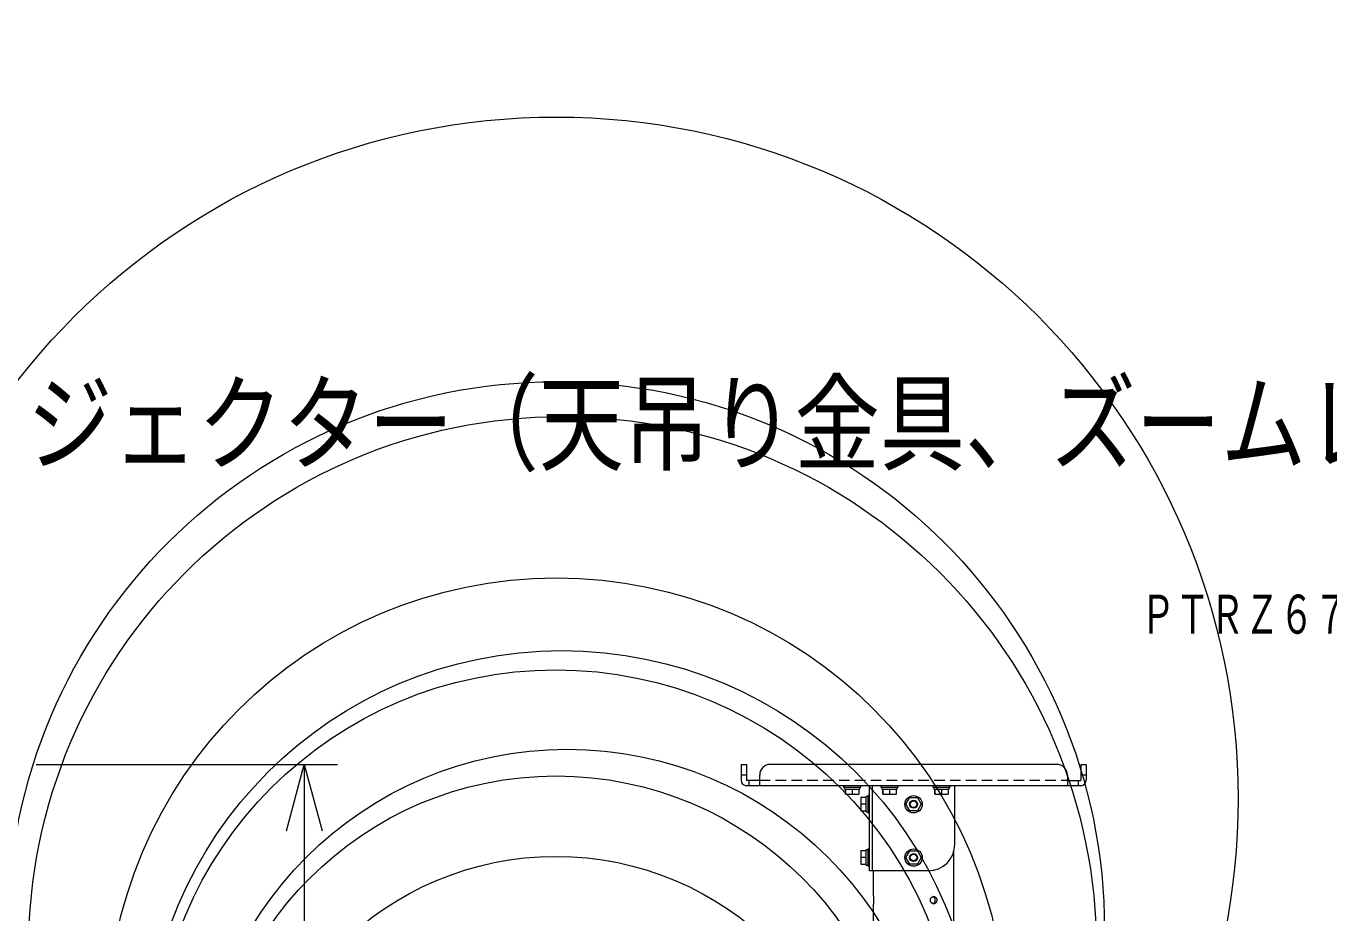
# Model space of a CAD drawing. Units: millimetres, scale not verified. Extents: x -83 to 96, y -148 to 194.
# Drawn here: x -13.43 to 35.47, y 36.46 to 69.77 of the extents above; entities that cross this region are included whole.
import ezdxf
from ezdxf.enums import TextEntityAlignment as Align

# ---------------------------------------------------------------- set-up
doc = ezdxf.new("R2010")
doc.units = ezdxf.units.MM
doc.header["$LTSCALE"] = 0.125
doc.linetypes.add('USER1', pattern=[4.7625, 3.175, -1.5875])
for name, color, linetype, lineweight in [('0-0_0', 7, 'Continuous', 18), ('0-4_SUNPO', 3, 'Continuous', 18), ('0-5_GAIKEI', 1, 'Continuous', 18)]:
    doc.layers.add(name, color=color, linetype=linetype, lineweight=lineweight)
doc.layers.add('0-1_MOJI1', color=7, linetype='Continuous')
doc.layers.add('0-3_TOUROKU', color=7, linetype='Continuous')
doc.styles.add('ＭＳ ゴシック', font='')
doc.styles.get('ＭＳ ゴシック').set_extended_font_data('MS Gothic')

# ---------------------------------------------------------------- blocks, each defined once
blk = doc.blocks.new('_Open30')
at = {"layer": '0-0_0'}
blk.add_line((0, 0), (-1, 0), dxfattribs=at)
blk.add_lwpolyline([(-1, 0.26795), (0, 0), (-1, -0.26795)], dxfattribs=at)
blk = doc.blocks.new('D3')
at = {"layer": '0-4_SUNPO'}
for p, q in [((51.7369, 355.53), (63.0507, 355.53)), ((61.8007, 353.03), (61.8007, 326.6298)), ((53.5824, 324.1298), (63.0507, 324.1298))]:
    blk.add_line(p, q, dxfattribs=at)
at = {"layer": '0-4_SUNPO', "xscale": 2.5, "yscale": 2.5}
for p, rotation in [((61.8007, 355.53), 90), ((61.8007, 324.1298), 270)]:
    blk.add_blockref('_Open30', p, dxfattribs=dict(at, rotation=rotation))
at = {"layer": '0-4_SUNPO', "color": 7, "style": 'ＭＳ ゴシック'}
blk.add_text('548～628', height=1.833, rotation=90, dxfattribs=at).set_placement((61.1757, 334.8299), align=Align.BOTTOM_LEFT)

msp = doc.modelspace()

# ---------------------------------------------------------------- linework, layer by layer
at = {"layer": '0-5_GAIKEI', "color": 7}
for p, q in [((13.403, 42.0382), (13.603, 42.0382)), ((13.403, 42.0382), (13.403, 41.4392)), ((13.603, 42.0382), (13.603, 41.4392)), ((14.103, 41.2382), (14.103, 41.6382)), ((25.253, 42.0382), (14.503, 42.0382)), ((25.653, 41.6382), (25.653, 41.2382)), ((26.153, 42.0382), (26.153, 41.4392)), ((26.153, 42.0382), (26.353, 42.0382)), ((26.353, 42.0382), (26.353, 41.4392)), ((14.103, 41.4382), (13.604, 41.4382)), ((26.152, 41.2382), (13.604, 41.2382)), ((17.253, 41.2382), (17.253, 41.1882)), ((17.253, 41.1882), (17.903, 41.1882)), ((17.2905, 41.1882), (17.2905, 41.1132)), ((17.2905, 41.1132), (17.8655, 41.1132)), ((17.328, 41.1132), (17.328, 40.9132)), ((17.328, 40.9132), (17.328, 41.1132)), ((17.828, 41.1132), (17.828, 40.9132)), ((17.8655, 41.1132), (17.8655, 41.1882)), ((17.903, 41.1882), (17.903, 41.2382)), ((18.228, 38.0382), (18.228, 41.2382)), ((18.329, 41.2382), (18.329, 38.0382)), ((18.653, 41.2382), (18.653, 41.1882)), ((18.653, 41.1882), (19.303, 41.1882)), ((18.6905, 41.1882), (18.6905, 41.1132)), ((18.6905, 41.1132), (19.2655, 41.1132)), ((18.728, 41.1132), (18.728, 40.9132)), ((18.728, 40.9132), (18.728, 41.1132)), ((19.228, 41.1132), (19.228, 40.9132)), ((19.2655, 41.1132), (19.2655, 41.1882)), ((19.303, 41.1882), (19.303, 41.2382)), ((20.603, 41.2382), (20.603, 41.1882)), ((20.603, 41.1882), (21.253, 41.1882)), ((20.6405, 41.1882), (20.6405, 41.1132)), ((20.6405, 41.1132), (21.2155, 41.1132)), ((20.678, 40.9132), (20.678, 41.1132)), ((20.678, 41.1132), (20.678, 40.9132)), ((21.178, 41.1132), (21.178, 40.9132)), ((21.2155, 41.1132), (21.2155, 41.1882)), ((21.253, 41.1882), (21.253, 41.2382)), ((21.428, 39.0382), (21.428, 41.2382)), ((25.653, 41.4382), (26.152, 41.4382)), ((17.328, 40.9132), (17.828, 40.9132)), ((18.103, 40.7882), (17.903, 40.7882)), ((17.903, 40.7882), (17.903, 40.2882)), ((18.103, 40.7882), (17.903, 40.7882)), ((18.178, 40.8257), (18.103, 40.8257)), ((18.103, 40.2507), (18.103, 40.8257)), ((18.228, 40.8632), (18.178, 40.8632)), ((18.178, 40.2132), (18.178, 40.8632)), ((18.728, 40.9132), (19.228, 40.9132)), ((20.678, 40.9132), (21.178, 40.9132)), ((17.903, 40.2882), (18.103, 40.2882)), ((18.103, 40.2507), (18.178, 40.2507)), ((18.178, 40.2132), (18.228, 40.2132)), ((17.903, 38.7882), (17.903, 38.2882)), ((18.103, 38.7882), (17.903, 38.7882)), ((18.103, 38.7882), (17.903, 38.7882)), ((18.178, 38.8257), (18.103, 38.8257)), ((18.103, 38.2507), (18.103, 38.8257)), ((18.228, 38.8632), (18.178, 38.8632)), ((18.178, 38.2132), (18.178, 38.8632)), ((21.3905, 30.4382), (21.3905, 38.7668)), ((17.903, 38.2882), (18.103, 38.2882)), ((18.103, 38.2507), (18.178, 38.2507)), ((18.178, 38.2132), (18.228, 38.2132)), ((20.428, 38.0382), (18.228, 38.0382)), ((18.3655, 38.0382), (18.3655, 37.113)), ((18.3655, 36.7634), (18.3655, 35.113))]:
    msp.add_line(p, q, dxfattribs=at)
at = {"layer": '0-5_GAIKEI'}
for p, q in [((13.603, 41.6382), (13.403, 41.6382)), ((26.353, 41.6382), (26.153, 41.6382)), ((13.703, 41.2382), (13.703, 41.4382)), ((17.578, 41.1132), (17.578, 40.9132)), ((18.978, 41.1132), (18.978, 40.9132)), ((20.928, 41.1132), (20.928, 40.9132)), ((26.053, 41.4382), (26.053, 41.2382)), ((18.103, 40.5382), (17.903, 40.5382)), ((19.7337, 38.7882), (20.0223, 38.7882)), ((20.0223, 38.7882), (20.1667, 38.5382)), ((18.103, 38.5382), (17.903, 38.5382)), ((20.0223, 38.2882), (19.7337, 38.2882)), ((20.1667, 38.5382), (20.0223, 38.2882))]:
    msp.add_line(p, q, dxfattribs=at)
at = {"layer": '0-5_GAIKEI', "color": 8, "linetype": 'USER1'}
msp.add_line((14.103, 41.4392), (25.653, 41.4392), dxfattribs=at)
at = {"layer": '0-5_GAIKEI'}
msp.add_lwpolyline([(19.7337, 40.2882), (19.5893, 40.5382), (19.7337, 40.7882), (20.0223, 40.7882), (20.1667, 40.5382), (20.0223, 40.2882)], close=True, dxfattribs=at)
for points in [[(19.7337, 38.2882), (19.5893, 38.5382), (19.7337, 38.7882)], [(18.3655, 37.1132), (18.3655, 37.1132), (18.3655, 37.113), (18.3656, 37.1126), (18.3656, 37.1121), (18.3657, 37.1114), (18.3658, 37.1106), (18.3659, 37.1096), (18.3661, 37.1085), (18.3662, 37.1072), (18.3664, 37.1058), (18.3665, 37.1042), (18.3667, 37.1025), (18.3669, 37.1007), (18.3671, 37.0987), (18.3673, 37.0966), (18.3676, 37.0943), (18.3678, 37.0919), (18.3681, 37.0894), (18.3683, 37.0867), (18.3686, 37.084), (18.3689, 37.0811), (18.3692, 37.078), (18.3695, 37.0749), (18.3698, 37.0716), (18.3701, 37.0682), (18.3704, 37.0647), (18.3707, 37.0611), (18.3709, 37.0574), (18.3712, 37.0536), (18.3715, 37.0497), (18.3718, 37.0457), (18.3721, 37.0416), (18.3724, 37.0374), (18.3727, 37.0331), (18.3729, 37.0288), (18.3732, 37.0243), (18.3735, 37.0198), (18.3737, 37.0152), (18.3739, 37.0106)], [(18.3712, 36.8229), (18.371, 36.8191), (18.3707, 36.8154), (18.3704, 36.8118), (18.3701, 36.8083), (18.3698, 36.8049), (18.3695, 36.8016), (18.3692, 36.7985), (18.3689, 36.7954), (18.3686, 36.7925), (18.3683, 36.7898), (18.3681, 36.7871), (18.3678, 36.7846), (18.3676, 36.7822), (18.3674, 36.7799), (18.3671, 36.7778), (18.3669, 36.7758), (18.3667, 36.774), (18.3665, 36.7723), (18.3664, 36.7707), (18.3662, 36.7693), (18.3661, 36.768), (18.3659, 36.7669), (18.3658, 36.7659), (18.3657, 36.7651), (18.3656, 36.7644), (18.3656, 36.7639), (18.3655, 36.7635), (18.3655, 36.7633), (18.3655, 36.7632)], [(18.3739, 37.0106), (18.3741, 37.0059), (18.3744, 37.0011), (18.3745, 36.9963), (18.3747, 36.9914), (18.3749, 36.9865), (18.375, 36.9815), (18.3752, 36.9765), (18.3753, 36.9715), (18.3754, 36.9664), (18.3755, 36.9613), (18.3756, 36.9562), (18.3756, 36.9511), (18.3756, 36.946), (18.3757, 36.9408), (18.3757, 36.9357), (18.3756, 36.9305), (18.3756, 36.9254), (18.3756, 36.9203), (18.3755, 36.9152), (18.3754, 36.9101), (18.3753, 36.905), (18.3752, 36.9), (18.375, 36.895), (18.3749, 36.89), (18.3747, 36.8851), (18.3745, 36.8802), (18.3744, 36.8754), (18.3741, 36.8706), (18.3739, 36.8659), (18.3737, 36.8613), (18.3735, 36.8567), (18.3732, 36.8522), (18.3729, 36.8477), (18.3727, 36.8434), (18.3724, 36.8391), (18.3721, 36.8349), (18.3718, 36.8308), (18.3715, 36.8268), (18.3712, 36.8229)], [(20.5121, 36.9382), (20.5121, 36.9426), (20.5123, 36.947), (20.5126, 36.9514), (20.5131, 36.9557), (20.5136, 36.9601), (20.5143, 36.9644), (20.5152, 36.9687), (20.5161, 36.973), (20.5172, 36.9772), (20.5184, 36.9814), (20.5197, 36.9855), (20.5211, 36.9896), (20.5227, 36.9937), (20.5243, 36.9976), (20.5261, 37.0016), (20.528, 37.0054), (20.53, 37.0092), (20.5321, 37.0129), (20.5343, 37.0166), (20.5366, 37.0201), (20.539, 37.0236), (20.5415, 37.027), (20.5441, 37.0303), (20.5468, 37.0335), (20.5495, 37.0366), (20.5524, 37.0396), (20.5553, 37.0425), (20.5584, 37.0453), (20.5614, 37.048), (20.5646, 37.0506), (20.5678, 37.0531), (20.5711, 37.0554), (20.5745, 37.0577), (20.5779, 37.0598), (20.5814, 37.0618), (20.5849, 37.0636), (20.5884, 37.0654), (20.592, 37.067), (20.5957, 37.0685)], [(20.5121, 36.9415), (20.5121, 36.941), (20.5121, 36.9404), (20.5121, 36.9398), (20.5121, 36.9393), (20.5121, 36.9387), (20.5121, 36.9381), (20.5121, 36.9375), (20.5121, 36.937), (20.5121, 36.9364), (20.5121, 36.9358), (20.5121, 36.9353)], [(20.5123, 36.9295), (20.5121, 36.9339), (20.5121, 36.9382)], [(20.6031, 36.8055), (20.5994, 36.8067), (20.5957, 36.808), (20.592, 36.8095), (20.5884, 36.8111), (20.5849, 36.8129), (20.5814, 36.8147), (20.5779, 36.8167), (20.5745, 36.8188), (20.5711, 36.8211), (20.5678, 36.8234), (20.5646, 36.8259), (20.5615, 36.8285), (20.5584, 36.8312), (20.5553, 36.834), (20.5524, 36.8369), (20.5496, 36.8399), (20.5468, 36.843), (20.5441, 36.8462), (20.5415, 36.8495), (20.539, 36.8529), (20.5366, 36.8564), (20.5343, 36.8599), (20.5321, 36.8636), (20.53, 36.8673), (20.528, 36.8711), (20.5261, 36.8749), (20.5243, 36.8789), (20.5227, 36.8828), (20.5211, 36.8869), (20.5197, 36.891), (20.5184, 36.8951), (20.5172, 36.8993), (20.5161, 36.9035), (20.5152, 36.9078), (20.5143, 36.9121), (20.5136, 36.9164), (20.5131, 36.9207), (20.5126, 36.9251), (20.5123, 36.9295)], [(20.5957, 37.0685), (20.5993, 37.0698), (20.6031, 37.071), (20.6068, 37.0721), (20.6105, 37.073), (20.6143, 37.0738), (20.6181, 37.0745), (20.6219, 37.075), (20.6257, 37.0754), (20.6295, 37.0756), (20.6333, 37.0757), (20.6371, 37.0757), (20.6409, 37.0755), (20.6447, 37.0752), (20.6484, 37.0748), (20.6522, 37.0742), (20.6559, 37.0734), (20.6596, 37.0726), (20.6632, 37.0716), (20.6668, 37.0704), (20.6704, 37.0692), (20.6739, 37.0677), (20.6774, 37.0662), (20.6809, 37.0645), (20.6843, 37.0627), (20.6876, 37.0608), (20.6909, 37.0588), (20.6941, 37.0566), (20.6972, 37.0543), (20.7003, 37.0519), (20.7033, 37.0494), (20.7062, 37.0467), (20.7091, 37.044), (20.7119, 37.0411), (20.7146, 37.0382), (20.7172, 37.0351), (20.7197, 37.0319), (20.7222, 37.0287), (20.7245, 37.0253), (20.7268, 37.0219)], [(20.731, 36.8617), (20.729, 36.8581), (20.7268, 36.8546), (20.7245, 36.8512), (20.7222, 36.8478), (20.7198, 36.8446), (20.7172, 36.8414), (20.7146, 36.8383), (20.7119, 36.8354), (20.7091, 36.8325), (20.7063, 36.8298), (20.7033, 36.8271), (20.7003, 36.8246), (20.6973, 36.8222), (20.6941, 36.8199), (20.6909, 36.8177), (20.6876, 36.8157), (20.6843, 36.8138), (20.6809, 36.812), (20.6775, 36.8103), (20.674, 36.8088), (20.6704, 36.8073), (20.6668, 36.8061), (20.6632, 36.8049), (20.6596, 36.8039), (20.6559, 36.8031), (20.6522, 36.8023), (20.6484, 36.8017), (20.6447, 36.8013), (20.6409, 36.801), (20.6371, 36.8008), (20.6333, 36.8008), (20.6295, 36.8009), (20.6257, 36.8011), (20.6219, 36.8015), (20.6181, 36.802), (20.6143, 36.8027), (20.6105, 36.8035), (20.6068, 36.8044), (20.6031, 36.8055)], [(20.6538, 37.0416), (20.6514, 37.0441), (20.6489, 37.0465), (20.6463, 37.0488), (20.6437, 37.051), (20.6411, 37.0532), (20.6384, 37.0553), (20.6356, 37.0572), (20.6328, 37.0591), (20.6299, 37.0609), (20.627, 37.0626), (20.624, 37.0642), (20.6211, 37.0657), (20.618, 37.0671), (20.6149, 37.0684), (20.6118, 37.0695), (20.6087, 37.0706), (20.6055, 37.0716)], [(20.6055, 36.8049), (20.6086, 36.8058), (20.6118, 36.8069), (20.6149, 36.8081), (20.6179, 36.8094), (20.621, 36.8108), (20.624, 36.8123), (20.6269, 36.8139), (20.6298, 36.8156), (20.6327, 36.8173), (20.6355, 36.8192), (20.6383, 36.8212), (20.641, 36.8232), (20.6437, 36.8254), (20.6463, 36.8276), (20.6488, 36.8299), (20.6513, 36.8323), (20.6537, 36.8348), (20.6561, 36.8374), (20.6584, 36.84), (20.6607, 36.8428), (20.6629, 36.8456), (20.665, 36.8484), (20.667, 36.8514), (20.669, 36.8544), (20.6709, 36.8574), (20.6727, 36.8606), (20.6745, 36.8638), (20.6761, 36.867), (20.6777, 36.8703), (20.6793, 36.8737), (20.6807, 36.8771), (20.6821, 36.8805), (20.6833, 36.884), (20.6845, 36.8876), (20.6857, 36.8912), (20.6867, 36.8948), (20.6876, 36.8985), (20.6885, 36.9022), (20.6893, 36.9059)], [(20.6893, 36.9059), (20.69, 36.9096), (20.6906, 36.9134), (20.6911, 36.9172), (20.6916, 36.921), (20.6919, 36.9248), (20.6922, 36.9286), (20.6923, 36.9324), (20.6924, 36.9363), (20.6924, 36.9401), (20.6924, 36.9439), (20.6922, 36.9478), (20.6919, 36.9516), (20.6916, 36.9554), (20.6911, 36.9592), (20.6906, 36.963), (20.69, 36.9668), (20.6893, 36.9705), (20.6885, 36.9742), (20.6877, 36.9779), (20.6867, 36.9816), (20.6857, 36.9852), (20.6846, 36.9888), (20.6834, 36.9923), (20.6821, 36.9958), (20.6807, 36.9993), (20.6793, 37.0027), (20.6778, 37.0061), (20.6762, 37.0094), (20.6745, 37.0126), (20.6728, 37.0158), (20.6709, 37.019), (20.669, 37.022), (20.6671, 37.025), (20.665, 37.028), (20.6629, 37.0309), (20.6607, 37.0336), (20.6585, 37.0364), (20.6562, 37.039), (20.6538, 37.0416)], [(20.7268, 37.0219), (20.729, 37.0184), (20.731, 37.0148), (20.733, 37.0111), (20.7349, 37.0073), (20.7366, 37.0035), (20.7383, 36.9996), (20.7399, 36.9957), (20.7413, 36.9917), (20.7427, 36.9876), (20.7439, 36.9835), (20.7451, 36.9793), (20.7461, 36.9751), (20.747, 36.9709), (20.7478, 36.9666), (20.7485, 36.9623), (20.749, 36.9579), (20.7495, 36.9536), (20.7498, 36.9492), (20.7501, 36.9448), (20.7502, 36.9405), (20.7502, 36.9361), (20.7501, 36.9317), (20.7499, 36.9273), (20.7495, 36.9229), (20.749, 36.9186), (20.7485, 36.9143), (20.7478, 36.9099), (20.747, 36.9057), (20.7461, 36.9014), (20.7451, 36.8972), (20.7439, 36.893), (20.7427, 36.8889), (20.7413, 36.8849), (20.7399, 36.8808), (20.7383, 36.8769), (20.7367, 36.873), (20.7349, 36.8692), (20.733, 36.8654), (20.731, 36.8617)]]:
    msp.add_lwpolyline(points, dxfattribs=at)
for centre, radius in [((6.4978, 104.5283), 89.5875), ((6.4321, 73.7579), 58.7413), ((6.4421, 53.7412), 38.6487), ((6.4674, 40.7593), 25.5906), ((6.4625, 35.8271), 20.5824), ((6.7028, 35.0594), 20.0418), ((6.4695, 32.1802), 16.8593), ((6.6752, 30.7027), 15.609), ((6.4526, 30.4914), 15.0949), ((6.8739, 28.7748), 13.833), ((6.4611, 28.5374), 13.0646), ((19.878, 40.5382), 0.325), ((19.878, 40.5382), 0.15), ((19.878, 40.5382), 0.125), ((19.878, 38.5382), 0.325), ((19.878, 38.5382), 0.15), ((19.878, 38.5382), 0.125), ((6.4516, 27.0651), 11.5167)]:
    msp.add_circle(centre, radius, dxfattribs=at)
at = {"layer": '0-5_GAIKEI', "color": 7}
for centre, radius, start, end in [((14.503, 41.6382), 0.4, 90, 180), ((25.253, 41.6382), 0.4, 0, 90), ((13.604, 41.4392), 0.201, 180, 270), ((13.604, 41.4392), 0.001, 180, 270), ((26.152, 41.4392), 0.001, 270, 0), ((26.152, 41.4392), 0.201, 270, 0), ((20.428, 39.0382), 1, 270, 0)]:
    msp.add_arc(centre, radius, start, end, dxfattribs=at)

# ---------------------------------------------------------------- block references
at = {"layer": '0-4_SUNPO'}
msp.add_blockref('D3', (-64.7951, -313.4917), dxfattribs=at)

# ---------------------------------------------------------------- texts
at = {"layer": '0-1_MOJI1', "style": 'ＭＳ ゴシック', "width": 0.8}
msp.add_text('ＤＬＰ方式プロジェクター（天吊り金具、ズームレンズ付）', height=2.933, dxfattribs=at).set_placement((-35.7951, 52.5083), align=Align.BOTTOM_LEFT)
at = {"layer": '0-3_TOUROKU', "style": 'ＭＳ ゴシック', "width": 0.65}
msp.add_text('ＰＴＲＺ６７０ＪＷ＿ＪＢ＋ＥＴＰＫＤ１３０Ｂ', height=1.466, dxfattribs=at).set_placement((28.4049, 46.5083), align=Align.BOTTOM_LEFT)

doc.saveas('drawing.dxf')
